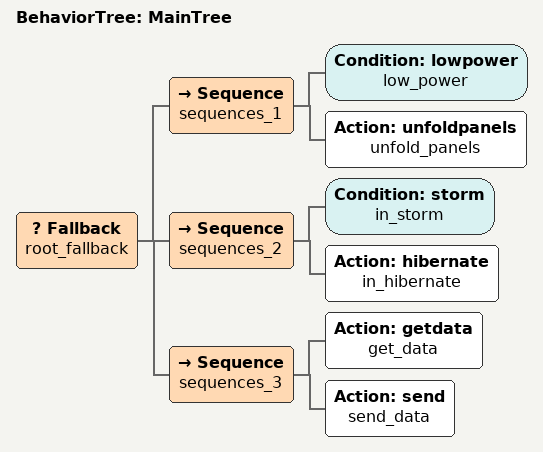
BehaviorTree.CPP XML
<?xml version="1.0"?>
<root name="Depth">
     <BehaviorTree ID="MainTree" name="maintree">
        <Fallback name="root_fallback">
            <Sequence name="sequences_1">
                <Condition ID="lowpower"    name="low_power"/>
                <Action ID="unfoldpanels"   name="unfold_panels"/>
            </Sequence>
            <Sequence name="sequences_2">
                <Condition ID="storm"    name="in_storm"/>
                <Action ID="hibernate"   name="in_hibernate"/>
            </Sequence>
            <Sequence name="sequences_3">
                <Action ID="getdata"    name="get_data"/>
                <Action ID="send"   name="send_data"/>
            </Sequence>
        </Fallback>
    </BehaviorTree>
</root>
